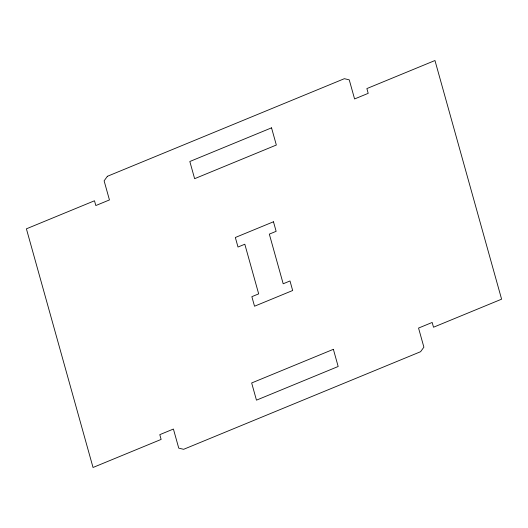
<?xml version="1.0" encoding="UTF-8"?>
<svg xmlns="http://www.w3.org/2000/svg" width="528" height="528" viewBox="0 0 528 528"><rect width="100%" height="100%" fill="white"/><g stroke="black" fill="none" stroke-linecap="round" stroke-linejoin="round"><path stroke-width="0.79" d="M107.402 176.293L104.115 180.84L109.448 199.934L95.825 205.544L94.492 200.772L26.4 228.822L93.034 467.478L161.126 439.428L159.793 434.656L173.415 429.046L178.748 448.14L183.632 449.315L420.598 351.707L423.885 347.16L418.552 328.066L432.175 322.456L433.508 327.228L501.6 299.178L434.966 60.522L366.874 88.572L368.207 93.344L354.585 98.954L349.252 79.86L344.368 78.685L107.402 176.293M271.537 127.842L189.829 161.502L194.627 178.688L276.335 145.028L271.537 127.842M273.471 221.78L235.336 237.488L238.003 247.031L244.814 244.226L258.674 293.872L251.863 296.677L254.529 306.22L292.664 290.512L289.997 280.969L283.186 283.774L269.326 234.128L276.137 231.323L273.471 221.78M333.379 349.312L251.665 382.972L256.463 400.158L338.171 366.498L333.379 349.312"/></g></svg>
